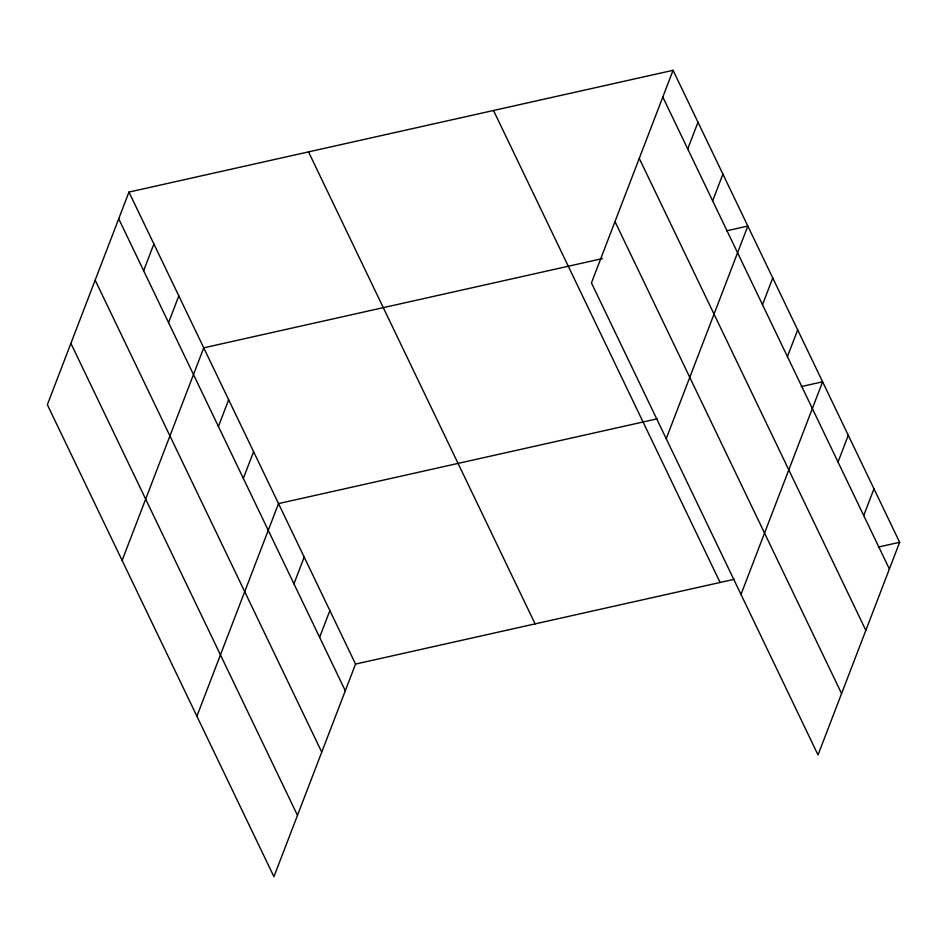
<?xml version="1.0" encoding="UTF-8"?>
<svg xmlns="http://www.w3.org/2000/svg" width="947" height="947" viewBox="0 0 947 947"><rect width="100%" height="100%" fill="white"/><g stroke="black" fill="none" stroke-linecap="round" stroke-linejoin="round"><path stroke-width="1.42" d="M128.97 192.075L47.35 404.712L273.932 876.697L355.551 664.072L128.97 192.075L673.068 70.303L899.65 542.288L818.03 754.925L591.449 282.928L673.068 70.303M143.636 270.724L153.899 243.995M168.566 322.643L178.817 295.914M122.116 560.47L203.747 347.833L602.493 258.59M218.414 426.481L228.665 399.752M243.332 478.401L253.595 451.672M196.893 716.228L278.513 503.591L657.313 418.811M293.937 583.814L304.2 557.085M319.613 637.307L329.876 610.578M687.735 148.939L697.998 122.21M712.653 200.859L722.916 174.13M666.215 438.686L747.846 226.049L726.467 230.843M762.501 304.697L772.764 277.968M787.431 356.617L797.694 329.887M740.992 594.444L822.612 381.807L801.233 386.589M838.036 462.029L848.287 435.3M863.711 515.523L873.974 488.794M355.551 664.072L734.351 579.28M878.271 547.07L899.65 542.288M662.805 97.02L889.387 569.017M639.261 158.374L865.842 630.359M614.994 221.586L841.575 693.571M493.517 110.491L720.099 582.476M308.521 151.887L535.102 623.884M118.718 218.804L345.288 690.789M95.162 280.158L321.743 752.143M70.895 343.37L297.476 815.355"/></g></svg>
